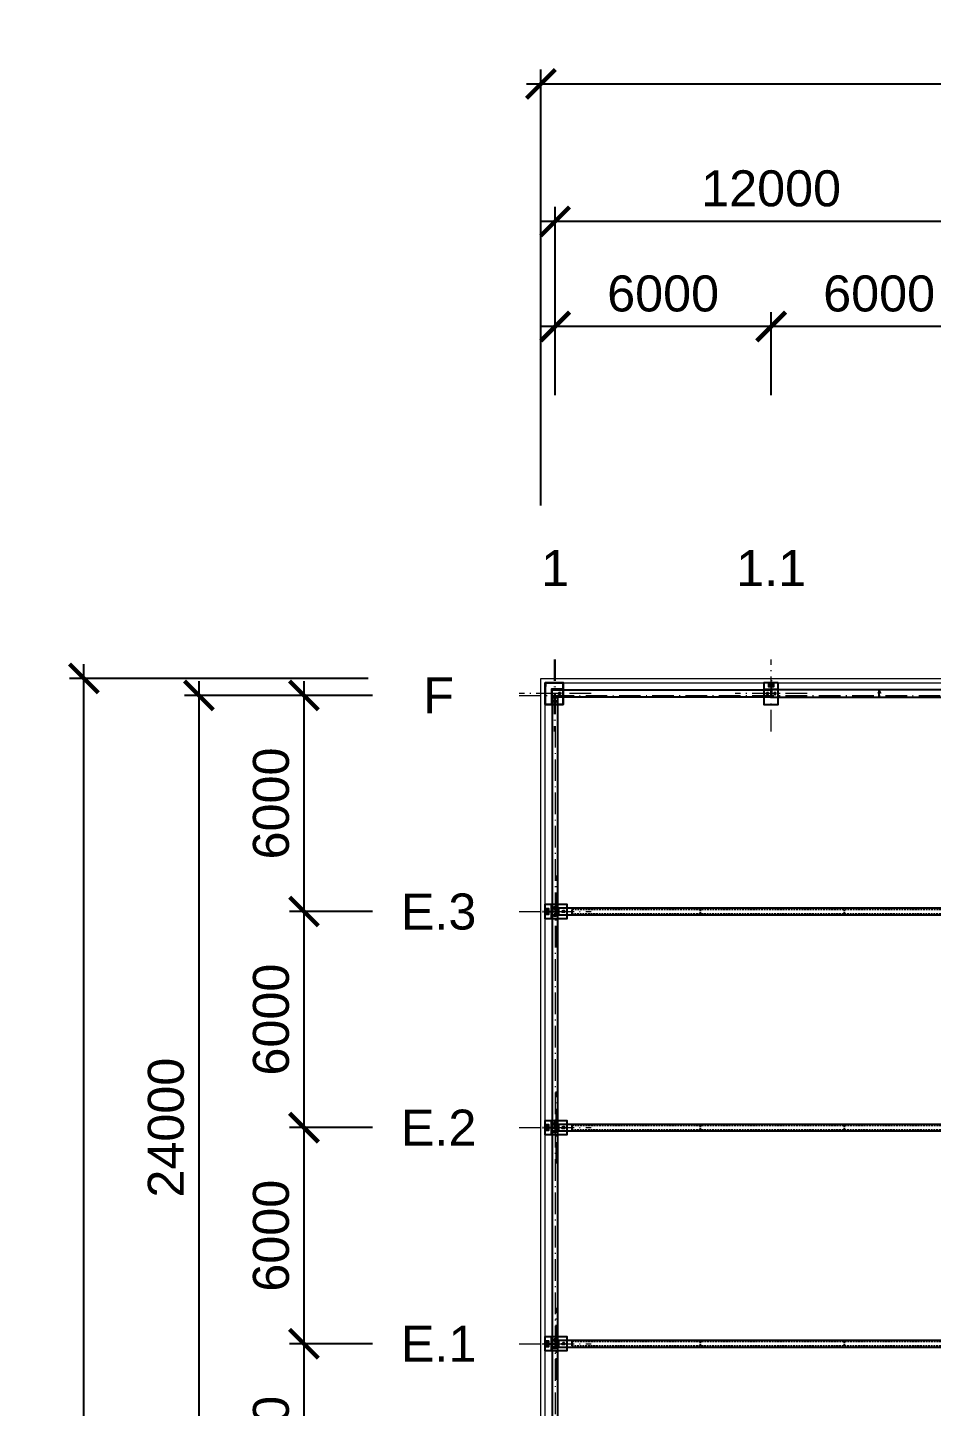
# Model space of a CAD drawing. Header units: millimetres. Extents: x 325046 to 1268204, y 1875583 to 2761998.
# Drawn here: x 691424 to 716532, y 2155004 to 2193284 of the extents above; entities that cross this region are included whole.
import ezdxf
from ezdxf.enums import TextEntityAlignment as Align

# ---------------------------------------------------------------- set-up
doc = ezdxf.new("R2010")
doc.units = ezdxf.units.MM
doc.header["$LTSCALE"] = 100
doc.header["$PDMODE"] = 65
for name, pattern in [('ACAD_ISO10W100', [18.5, 12, -3, 0.5, -3]), ('CONTINOUS', [0]), ('DASHDOT', [1, 0.5, -0.25, 0, -0.25]), ('DASHED', [0.75, 0.5, -0.25]), ('SO02_F11anp01$0${ Leader Line}', [0])]:
    doc.linetypes.add(name, pattern=pattern)
for name, color, linetype in [('025', 1, 'Continuous'), ('035', 7, 'Continuous'), ('070', 6, 'Continuous'), ('KOTY', 2, 'Continuous'), ('Kóty osové', 5, 'Continuous')]:
    doc.layers.add(name, color=color, linetype=linetype)
doc.layers.add('Korabek-bezp_vtoky_trasy', color=7, linetype='CONTINOUS', lineweight=30, true_color=0x9d626f)
doc.layers.add('Korabek-trasy', color=7, linetype='Continuous', lineweight=30, true_color=0x7478c3)
doc.layers.add('Objekty - osy', color=5, linetype='ACAD_ISO10W100', lineweight=20)
doc.layers.add('OBVODOVÝ PLÁŠŤ', color=2, linetype='Continuous', lineweight=9)
doc.layers.add('Popis OS', color=7, linetype='Continuous', true_color=0xbd0a5d)
doc.layers.add('Příprava na dock', color=7, linetype='Continuous', true_color=0x616161)
doc.styles.add('ARIL-TENKÝ', font='arial.ttf')
doc.dimstyles.new('400', dxfattribs={"dimscale": 400, "dimtxt": 2.5, "dimasz": 2, "dimexe": 1, "dimexo": 12, "dimgap": 1, "dimtad": 1, "dimdec": 0, "dimzin": 0, "dimdsep": 46, "dimtxsty": 'ARIL-TENKÝ', "dimblk": 'ARCHTICK', "dimcen": 4, "dimdle": 1, "dimclrd": 256, "dimclre": 256, "dimclrt": 7, "dimadec": 0, "dimazin": 0, "dimtfac": 1, "dimtdec": 0, "dimtix": 1, "dimtofl": 0, "dimtmove": 0, "dimatfit": 0, "dimldrblk": 'OBLIQUE', "dimfxl": 1, "dimtolj": 1, "dimtzin": 0, "dimlwd": -1, "dimlwe": -1, "dimarcsym": 0})

# ---------------------------------------------------------------- blocks, each defined once
blk = doc.blocks.new('ZT5')
at = {"layer": '035', "ltscale": 0.5}
blk.add_lwpolyline([(1666354, -5008906), (1666354, -5014886), (1666194, -5014886), (1666194, -5008906)], close=True, dxfattribs=at)
at = {"layer": '035'}
for points in [[(1666254, -5008966), (1666294, -5008966), (1666294, -5009026), (1666254, -5009026)], [(1666254, -5014826), (1666294, -5014826), (1666294, -5014766), (1666254, -5014766)]]:
    blk.add_lwpolyline(points, close=True, dxfattribs=at)
at = {"layer": 'Příprava na dock', "linetype": 'DASHDOT', "ltscale": 0.5}
for points in [[(1666224, -5008996), (1666324, -5008996)], [(1666224, -5008996), (1666324, -5008996)], [(1666274, -5009046), (1666274, -5008946)], [(1666274, -5008946), (1666274, -5009046)], [(1666224, -5014796), (1666324, -5014796)], [(1666224, -5014796), (1666324, -5014796)], [(1666274, -5014746), (1666274, -5014846)], [(1666274, -5014846), (1666274, -5014746)]]:
    blk.add_lwpolyline(points, dxfattribs=at)
blk = doc.blocks.new('S2_PU')
at = {"layer": '025'}
h = blk.add_hatch(color=256, dxfattribs=at)
h.dxf.hatch_style = 1
edge = h.paths.add_edge_path()
edge.add_arc((829462, -6442822), 10, 0, 360)
h = blk.add_hatch(color=256, dxfattribs=at)
h.dxf.hatch_style = 1
edge = h.paths.add_edge_path()
edge.add_arc((829662, -6442822), 10, 0, 360)
h = blk.add_hatch(color=256, dxfattribs=at)
h.dxf.hatch_style = 1
edge = h.paths.add_edge_path()
edge.add_arc((829562, -6443057), 10, 0, 360)
at = {"layer": 'Příprava na dock', "ltscale": 0.5}
h = blk.add_hatch(dxfattribs=at)
h.set_pattern_fill('ANSI31', color=256, scale=250, angle=360)
h.set_pattern_definition([(315, (-935823.7, -11415887.376), (-22.09708691, -22.09708691), [])])
h.paths.add_polyline_path([(829487, -6442552), (829637, -6442552), (829637, -6442652), (829487, -6442652)])
at = {"layer": '025', "ltscale": 0.5}
blk.add_lwpolyline([(829487, -6442552), (829637, -6442552), (829637, -6442652), (829487, -6442652)], close=True, dxfattribs=at)
at = {"layer": '025', "linetype": 'DASHED', "ltscale": 0.5}
blk.add_lwpolyline([(829487, -6442552), (829637, -6442552), (829637, -6442562), (829487, -6442562)], close=True, dxfattribs=at)
at = {"layer": '025'}
for centre in [(829462, -6442822), (829662, -6442822), (829562, -6443057)]:
    blk.add_circle(centre, 10, dxfattribs=at)
at = {"layer": '070', "ltscale": 0.5}
blk.add_lwpolyline([(829762, -6442552), (829362, -6442552), (829362, -6443152), (829762, -6443152)], close=True, dxfattribs=at)
blk.add_lwpolyline([(829762, -6442722), (829362, -6442722)], dxfattribs=at)
at = {"layer": 'Příprava na dock', "linetype": 'DASHDOT', "ltscale": 0.5}
for points in [[(829562, -6442477), (829562, -6442727)], [(829412, -6442822), (829512, -6442822)], [(829512, -6442822), (829412, -6442822)], [(829462, -6442872), (829462, -6442772)], [(829462, -6442872), (829462, -6442772)], [(829712, -6442822), (829612, -6442822)], [(829612, -6442822), (829712, -6442822)], [(829662, -6442872), (829662, -6442772)], [(829662, -6442872), (829662, -6442772)], [(829512, -6443057), (829612, -6443057)], [(829562, -6443007), (829562, -6443107)]]:
    blk.add_lwpolyline(points, dxfattribs=at)
blk = doc.blocks.new('ZT4_PU')
at = {"layer": '035', "ltscale": 0.5}
blk.add_lwpolyline([(1670429, -5015059), (1670429, -5009139), (1670269, -5009139), (1670269, -5015059)], close=True, dxfattribs=at)
at = {"layer": '035'}
for points in [[(1670369, -5009199), (1670329, -5009199), (1670329, -5009259), (1670369, -5009259)], [(1670369, -5014999), (1670329, -5014999), (1670329, -5014939), (1670369, -5014939)]]:
    blk.add_lwpolyline(points, close=True, dxfattribs=at)
at = {"layer": 'Příprava na dock', "linetype": 'DASHDOT', "ltscale": 0.5}
for points in [[(1670399, -5009229), (1670299, -5009229)], [(1670399, -5009229), (1670299, -5009229)], [(1670349, -5009279), (1670349, -5009179)], [(1670349, -5009179), (1670349, -5009279)], [(1670399, -5014969), (1670299, -5014969)], [(1670399, -5014969), (1670299, -5014969)], [(1670349, -5014919), (1670349, -5015019)], [(1670349, -5015019), (1670349, -5014919)]]:
    blk.add_lwpolyline(points, dxfattribs=at)
blk = doc.blocks.new('L100-10')
at = {"layer": 'Příprava na dock', "ltscale": 0.5}
h = blk.add_hatch(dxfattribs=at)
h.set_pattern_fill('ANSI31', color=256, scale=100, angle=-180)
h.set_pattern_definition([(225, (1703709.116, -4908468.678), (8.838834765, -8.838834765), [])])
edge = h.paths.add_edge_path()
edge.add_arc((-4, 94), 6, 90, 180, ccw=False)
edge.add_line((-4, 100), (0, 100))
edge.add_line((0, 100), (0, 0))
edge.add_line((0, 0), (-100, 0))
edge.add_line((-100, 0), (-100, 4))
edge.add_arc((-94, 4), 6, 90, 180, ccw=False)
edge.add_line((-94, 10), (-22, 10))
edge.add_arc((-22, 22), 12, 270, 360)
edge.add_line((-10, 22), (-10, 94))
at = {"layer": '025'}
blk.add_lwpolyline([(-10, 94, -0.414214), (-4, 100), (0, 100), (0, 0), (-100, 0), (-100, 4, -0.414214), (-94, 10), (-22, 10, 0.414214), (-10, 22)], format="xyb", close=True, dxfattribs=at)
blk = doc.blocks.new('S4_PU')
at = {"layer": '025'}
h = blk.add_hatch(color=256, dxfattribs=at)
h.dxf.hatch_style = 1
edge = h.paths.add_edge_path()
edge.add_arc((1670349, -5009279), 10, 0, 360)
h = blk.add_hatch(color=256, dxfattribs=at)
h.dxf.hatch_style = 1
edge = h.paths.add_edge_path()
edge.add_arc((1670479, -5009069), 10, 0, 360)
for centre in [(1670349, -5009279), (1670479, -5009069)]:
    blk.add_circle(centre, 10, dxfattribs=at)
at = {"layer": '070', "ltscale": 0.5}
blk.add_lwpolyline([(1670579, -5008769), (1670079, -5008769), (1670079, -5009369), (1670579, -5009369)], close=True, dxfattribs=at)
blk.add_lwpolyline([(1670579, -5008949), (1670249, -5008949), (1670249, -5009369)], dxfattribs=at)
at = {"layer": 'Příprava na dock', "linetype": 'DASHDOT', "ltscale": 0.5}
for points in [[(1670399, -5009279), (1670299, -5009279)], [(1670299, -5009279), (1670399, -5009279)], [(1670349, -5009329), (1670349, -5009229)], [(1670349, -5009329), (1670349, -5009229)], [(1670529, -5009069), (1670429, -5009069)], [(1670429, -5009069), (1670529, -5009069)], [(1670479, -5009119), (1670479, -5009019)], [(1670479, -5009119), (1670479, -5009019)]]:
    blk.add_lwpolyline(points, dxfattribs=at)
at = {"layer": '025', "ltscale": 0.5, "rotation": 180}
blk.add_blockref('L100-10', (1670079, -5008769), dxfattribs=at)
blk = doc.blocks.new('ZT5_PU')
at = {"layer": '035', "ltscale": 0.5}
blk.add_lwpolyline([(1656939, -5788063), (1650864, -5788063), (1650864, -5788263), (1656939, -5788263)], close=True, dxfattribs=at)
at = {"layer": '035'}
for centre in [(1650954, -5788163), (1656729, -5788163)]:
    blk.add_circle(centre, 25, dxfattribs=at)
at = {"layer": 'Příprava na dock', "linetype": 'DASHDOT', "ltscale": 0.5}
for points in [[(1651004, -5788163), (1650904, -5788163)], [(1650954, -5788113), (1650954, -5788213)], [(1656679, -5788163), (1656779, -5788163)], [(1656729, -5788113), (1656729, -5788213)]]:
    blk.add_lwpolyline(points, dxfattribs=at)
blk = doc.blocks.new('L2_PU')
at = {"layer": '035'}
for points in [[(916549, -5686554), (928429, -5686554), (928429, -5686354), (916549, -5686354)], [(916649, -5686434), (916709, -5686434), (916709, -5686474), (916649, -5686474)], [(928329, -5686434), (928269, -5686434), (928269, -5686474), (928329, -5686474)]]:
    blk.add_lwpolyline(points, close=True, dxfattribs=at)
at = {"layer": '035', "linetype": 'DASHED'}
blk.add_lwpolyline([(916909, -5686394), (928069, -5686394), (928069, -5686514), (916909, -5686514)], close=True, dxfattribs=at)
for points in [[(920489, -5686514), (920489, -5686394)], [(924489, -5686514), (924489, -5686394)]]:
    blk.add_lwpolyline(points, dxfattribs=at)
at = {"layer": 'Příprava na dock', "linetype": 'DASHDOT', "ltscale": 0.5}
for points in [[(916729, -5686454), (916629, -5686454)], [(916679, -5686404), (916679, -5686504)], [(928349, -5686454), (928249, -5686454)], [(928299, -5686404), (928299, -5686504)]]:
    blk.add_lwpolyline(points, dxfattribs=at)
blk = doc.blocks.new('ZT1_PU')
at = {"layer": '035', "ltscale": 0.5}
blk.add_lwpolyline([(1684235, -4865636), (1690215, -4865636), (1690215, -4865836), (1684235, -4865836)], close=True, dxfattribs=at)
at = {"layer": '035', "color": 2}
for points in [[(1687223, -4865656), (1687191, -4865736)], [(1687223, -4865816), (1687223, -4865656)], [(1687223, -4865656), (1687255, -4865736)]]:
    blk.add_lwpolyline(points, dxfattribs=at)
at = {"layer": '035'}
for centre in [(1684405, -4865736), (1690125, -4865736)]:
    blk.add_circle(centre, 25, dxfattribs=at)
at = {"layer": 'Příprava na dock', "linetype": 'DASHDOT', "ltscale": 0.5}
for points in [[(1684355, -4865736), (1684455, -4865736)], [(1684405, -4865686), (1684405, -4865786)], [(1690075, -4865736), (1690175, -4865736)], [(1690125, -4865686), (1690125, -4865786)]]:
    blk.add_lwpolyline(points, dxfattribs=at)
blk = doc.blocks.new('S3 STŘECHA')
at = {"layer": '025'}
h = blk.add_hatch(color=256, dxfattribs=at)
h.dxf.hatch_style = 1
edge = h.paths.add_edge_path()
edge.add_arc((1676229, -5009069), 10, 0, 360)
h = blk.add_hatch(color=256, dxfattribs=at)
h.dxf.hatch_style = 1
edge = h.paths.add_edge_path()
edge.add_arc((1676429, -5009069), 10, 0, 360)
at = {"layer": 'Příprava na dock', "ltscale": 0.5}
h = blk.add_hatch(dxfattribs=at)
h.set_pattern_fill('ANSI31', color=256, scale=250, angle=180)
h.set_pattern_definition([(225, (3441714.858, -9982104.093), (22.09708691, -22.09708691), [])])
h.paths.add_polyline_path([(1676404, -5008769), (1676254, -5008769), (1676254, -5008869), (1676404, -5008869)])
at = {"layer": '025', "ltscale": 0.5}
blk.add_lwpolyline([(1676404, -5008769), (1676254, -5008769), (1676254, -5008869), (1676404, -5008869)], close=True, dxfattribs=at)
at = {"layer": '025', "linetype": 'DASHED', "ltscale": 0.5}
blk.add_lwpolyline([(1676404, -5008769), (1676254, -5008769), (1676254, -5008779), (1676404, -5008779)], close=True, dxfattribs=at)
at = {"layer": '025'}
for centre in [(1676229, -5009069), (1676429, -5009069)]:
    blk.add_circle(centre, 10, dxfattribs=at)
at = {"layer": '070', "ltscale": 0.5}
blk.add_lwpolyline([(1676529, -5008769), (1676129, -5008769), (1676129, -5009369), (1676529, -5009369)], close=True, dxfattribs=at)
blk.add_lwpolyline([(1676129, -5008949), (1676529, -5008949)], dxfattribs=at)
at = {"layer": 'Příprava na dock', "linetype": 'DASHDOT', "ltscale": 0.5}
for points in [[(1676329, -5008694), (1676329, -5008944)], [(1676179, -5009069), (1676279, -5009069)], [(1676229, -5009019), (1676229, -5009119)], [(1676479, -5009069), (1676379, -5009069)], [(1676429, -5009019), (1676429, -5009119)]]:
    blk.add_lwpolyline(points, dxfattribs=at)
blk = doc.blocks.new('_ARCHTICK')
at = {"color": 0, "linetype": 'ByBlock', "const_width": 0.15}
blk.add_lwpolyline([(-0.5, -0.5), (0.5, 0.5)], dxfattribs=at)
blk = doc.blocks.new('*D891')
at = {"layer": 'Defpoints', "color": 0, "transparency": 16777216}
for p in [(705804, 2174743), (699102, 2168743), (705804, 2168743)]:
    blk.add_point(p, dxfattribs=at)
at = {"layer": 'Kóty osové', "transparency": 16777216}
for p, q in [((699102, 2175143), (699102, 2168343)), ((701004, 2174743), (698702, 2174743)), ((701004, 2168743), (698702, 2168743))]:
    blk.add_line(p, q, dxfattribs=at)
at = {"layer": 'Kóty osové', "transparency": 16777216, "xscale": 800, "yscale": 800, "zscale": 800}
for p, rotation in [((699102, 2174743), 90), ((699102, 2168743), 270)]:
    blk.add_blockref('_ARCHTICK', p, dxfattribs=dict(at, rotation=rotation))
at = {"layer": 'Kóty osové', "color": 7, "transparency": 16777216, "insert": (698191, 2171743), "char_height": 1000, "attachment_point": 5, "rotation": 90, "style": 'ARIL-TENKÝ'}
blk.add_mtext('\\A1;6000', dxfattribs=at)
blk = doc.blocks.new('_Oblique')
at = {"color": 0, "lineweight": -2}
blk.add_line((-0.5, -0.5), (0.5, 0.5), dxfattribs=at)
blk = doc.blocks.new('*D892')
at = {"layer": 'Defpoints', "color": 0, "transparency": 16777216}
for p in [(705804, 2168743), (699102, 2162743), (705804, 2162743)]:
    blk.add_point(p, dxfattribs=at)
at = {"layer": 'Kóty osové', "transparency": 16777216}
for p, q in [((699102, 2169143), (699102, 2162343)), ((701004, 2168743), (698702, 2168743)), ((701004, 2162743), (698702, 2162743))]:
    blk.add_line(p, q, dxfattribs=at)
at = {"layer": 'Kóty osové', "transparency": 16777216, "xscale": 800, "yscale": 800, "zscale": 800}
for p, rotation in [((699102, 2168743), 90), ((699102, 2162743), 270)]:
    blk.add_blockref('_ARCHTICK', p, dxfattribs=dict(at, rotation=rotation))
at = {"layer": 'Kóty osové', "color": 7, "transparency": 16777216, "insert": (698191, 2165743), "char_height": 1000, "attachment_point": 5, "rotation": 90, "style": 'ARIL-TENKÝ'}
blk.add_mtext('\\A1;6000', dxfattribs=at)
blk = doc.blocks.new('*D893')
at = {"layer": 'Defpoints', "color": 0, "transparency": 16777216}
for p in [(705804, 2162743), (699102, 2156743), (705804, 2156743)]:
    blk.add_point(p, dxfattribs=at)
at = {"layer": 'Kóty osové', "transparency": 16777216}
for p, q in [((699102, 2163143), (699102, 2156343)), ((701004, 2162743), (698702, 2162743)), ((701004, 2156743), (698702, 2156743))]:
    blk.add_line(p, q, dxfattribs=at)
at = {"layer": 'Kóty osové', "transparency": 16777216, "xscale": 800, "yscale": 800, "zscale": 800}
for p, rotation in [((699102, 2162743), 90), ((699102, 2156743), 270)]:
    blk.add_blockref('_ARCHTICK', p, dxfattribs=dict(at, rotation=rotation))
at = {"layer": 'Kóty osové', "color": 7, "transparency": 16777216, "insert": (698191, 2159743), "char_height": 1000, "attachment_point": 5, "rotation": 90, "style": 'ARIL-TENKÝ'}
blk.add_mtext('\\A1;6000', dxfattribs=at)
blk = doc.blocks.new('*D994')
at = {"layer": 'Defpoints', "color": 0, "transparency": 16777216}
for p in [(705804, 2156743), (699102, 2150743), (705804, 2150743)]:
    blk.add_point(p, dxfattribs=at)
at = {"layer": 'Kóty osové', "transparency": 16777216}
for p, q in [((699102, 2157143), (699102, 2150343)), ((701004, 2156743), (698702, 2156743)), ((701004, 2150743), (698702, 2150743))]:
    blk.add_line(p, q, dxfattribs=at)
at = {"layer": 'Kóty osové', "transparency": 16777216, "xscale": 800, "yscale": 800, "zscale": 800}
for p, rotation in [((699102, 2156743), 90), ((699102, 2150743), 270)]:
    blk.add_blockref('_ARCHTICK', p, dxfattribs=dict(at, rotation=rotation))
at = {"layer": 'Kóty osové', "color": 7, "transparency": 16777216, "insert": (698191, 2153743), "char_height": 1000, "attachment_point": 5, "rotation": 90, "style": 'ARIL-TENKÝ'}
blk.add_mtext('\\A1;6000', dxfattribs=at)
blk = doc.blocks.new('*D898')
at = {"layer": 'Defpoints', "color": 0, "transparency": 16777216}
for p in [(705079, 2174743), (696183, 2150743), (706919, 2150743)]:
    blk.add_point(p, dxfattribs=at)
at = {"layer": 'Kóty osové', "transparency": 16777216}
for p, q in [((696183, 2175143), (696183, 2150343)), ((700279, 2174743), (695783, 2174743)), ((702119, 2150743), (695783, 2150743))]:
    blk.add_line(p, q, dxfattribs=at)
at = {"layer": 'Kóty osové', "transparency": 16777216, "xscale": 800, "yscale": 800, "zscale": 800}
for p, rotation in [((696183, 2174743), 90), ((696183, 2150743), 270)]:
    blk.add_blockref('_ARCHTICK', p, dxfattribs=dict(at, rotation=rotation))
at = {"layer": 'Kóty osové', "color": 7, "transparency": 16777216, "insert": (695272, 2162743), "char_height": 1000, "attachment_point": 5, "rotation": 90, "style": 'ARIL-TENKÝ'}
blk.add_mtext('\\A1;24000', dxfattribs=at)
blk = doc.blocks.new('*D918')
at = {"layer": 'Defpoints', "color": 0, "transparency": 16777216}
for p in [(712079, 2184984), (712079, 2178282), (718079, 2178282)]:
    blk.add_point(p, dxfattribs=at)
at = {"layer": 'Kóty osové', "transparency": 16777216}
for p, q in [((712079, 2183082), (712079, 2185384)), ((718079, 2183082), (718079, 2185384)), ((718479, 2184984), (711679, 2184984))]:
    blk.add_line(p, q, dxfattribs=at)
at = {"layer": 'Kóty osové', "transparency": 16777216, "xscale": 800, "yscale": 800, "zscale": 800, "rotation": 180}
blk.add_blockref('_ARCHTICK', (712079, 2184984), dxfattribs=at)
at = {"layer": 'Kóty osové', "transparency": 16777216, "xscale": 800, "yscale": 800, "zscale": 800}
blk.add_blockref('_ARCHTICK', (718079, 2184984), dxfattribs=at)
at = {"layer": 'Kóty osové', "color": 7, "transparency": 16777216, "insert": (715079, 2185895), "char_height": 1000, "attachment_point": 5, "style": 'ARIL-TENKÝ'}
blk.add_mtext('\\A1;6000', dxfattribs=at)
blk = doc.blocks.new('*D919')
at = {"layer": 'Defpoints', "color": 0, "transparency": 16777216}
for p in [(706079, 2184984), (706079, 2178282), (712079, 2178282)]:
    blk.add_point(p, dxfattribs=at)
at = {"layer": 'Kóty osové', "transparency": 16777216}
for p, q in [((706079, 2183082), (706079, 2185384)), ((712079, 2183082), (712079, 2185384)), ((712479, 2184984), (705679, 2184984))]:
    blk.add_line(p, q, dxfattribs=at)
at = {"layer": 'Kóty osové', "transparency": 16777216, "xscale": 800, "yscale": 800, "zscale": 800, "rotation": 180}
blk.add_blockref('_ARCHTICK', (706079, 2184984), dxfattribs=at)
at = {"layer": 'Kóty osové', "transparency": 16777216, "xscale": 800, "yscale": 800, "zscale": 800}
blk.add_blockref('_ARCHTICK', (712079, 2184984), dxfattribs=at)
at = {"layer": 'Kóty osové', "color": 7, "transparency": 16777216, "insert": (709079, 2185895), "char_height": 1000, "attachment_point": 5, "style": 'ARIL-TENKÝ'}
blk.add_mtext('\\A1;6000', dxfattribs=at)
blk = doc.blocks.new('*D920')
at = {"layer": 'Defpoints', "color": 0, "transparency": 16777216}
for p in [(706079, 2187903), (718079, 2183082), (706079, 2178402)]:
    blk.add_point(p, dxfattribs=at)
at = {"layer": 'Kóty osové', "transparency": 16777216}
for p, q in [((706079, 2183202), (706079, 2188303)), ((718079, 2187882), (718079, 2188303)), ((718479, 2187903), (705679, 2187903))]:
    blk.add_line(p, q, dxfattribs=at)
at = {"layer": 'Kóty osové', "transparency": 16777216, "xscale": 800, "yscale": 800, "zscale": 800, "rotation": 180}
blk.add_blockref('_ARCHTICK', (706079, 2187903), dxfattribs=at)
at = {"layer": 'Kóty osové', "transparency": 16777216, "xscale": 800, "yscale": 800, "zscale": 800}
blk.add_blockref('_ARCHTICK', (718079, 2187903), dxfattribs=at)
at = {"layer": 'Kóty osové', "color": 7, "transparency": 16777216, "insert": (712079, 2188814), "char_height": 1000, "attachment_point": 5, "style": 'ARIL-TENKÝ'}
blk.add_mtext('\\A1;12000', dxfattribs=at)
blk = doc.blocks.new('A$C73023567')
at = {"layer": 'Korabek-bezp_vtoky_trasy'}
blk.add_lwpolyline([(0, 125195.6), (500, 125195.6), (500, 124595.6), (0, 124595.6)], close=True, dxfattribs=at)
blk = doc.blocks.new('*D1566')
at = {"layer": 'Defpoints', "color": 0, "transparency": 16777216}
for p in [(705684, 2191717), (705684, 2175213), (1078474, 2175213)]:
    blk.add_point(p, dxfattribs=at)
at = {"layer": 'Kóty osové', "transparency": 16777216}
for p, q in [((705684, 2180013), (705684, 2192117)), ((1078474, 2180013), (1078474, 2192117)), ((1078874, 2191717), (705284, 2191717))]:
    blk.add_line(p, q, dxfattribs=at)
at = {"layer": 'Kóty osové', "transparency": 16777216, "xscale": 800, "yscale": 800, "zscale": 800, "rotation": 180}
blk.add_blockref('_ARCHTICK', (705684, 2191717), dxfattribs=at)
at = {"layer": 'Kóty osové', "transparency": 16777216, "xscale": 800, "yscale": 800, "zscale": 800}
blk.add_blockref('_ARCHTICK', (1078474, 2191717), dxfattribs=at)
at = {"layer": 'Kóty osové', "color": 7, "transparency": 16777216, "insert": (892079, 2192627), "char_height": 1000, "attachment_point": 5, "style": 'ARIL-TENKÝ'}
blk.add_mtext('\\A1;372790', dxfattribs=at)
blk = doc.blocks.new('*D1567')
at = {"layer": 'Defpoints', "color": 0, "transparency": 16777216}
for p in [(692991, 2175213), (705684, 2175213), (705684, 2054273)]:
    blk.add_point(p, dxfattribs=at)
at = {"layer": 'Kóty osové', "transparency": 16777216}
for p, q in [((692991, 2053873), (692991, 2175613)), ((700884, 2175213), (692591, 2175213)), ((700884, 2054273), (692591, 2054273))]:
    blk.add_line(p, q, dxfattribs=at)
at = {"layer": 'Kóty osové', "transparency": 16777216, "xscale": 800, "yscale": 800, "zscale": 800}
for p, rotation in [((692991, 2175213), 90), ((692991, 2054273), 270)]:
    blk.add_blockref('_ARCHTICK', p, dxfattribs=dict(at, rotation=rotation))
at = {"layer": 'Kóty osové', "color": 7, "transparency": 16777216, "insert": (692080, 2114743), "char_height": 1000, "attachment_point": 5, "rotation": 90, "style": 'ARIL-TENKÝ'}
blk.add_mtext('\\A1;120940', dxfattribs=at)

msp = doc.modelspace()

# ---------------------------------------------------------------- linework, layer by layer
at = {"layer": 'Objekty - osy', "ltscale": 0.5}
for points in [[(706053.7, 2175743.4), (706053.7, 2173743.4)], [(706078.7, 2175743.4), (706078.7, 2053743.4)], [(712078.7, 2173743.4), (712078.7, 2175743.4)], [(707078.7, 2174793.4), (705078.7, 2174793.4)], [(705078.7, 2174743.4), (1079078.7, 2174743.4)], [(713078.7, 2174793.4), (711078.7, 2174793.4)], [(706103.7, 2167743.4), (706103.7, 2169743.4)], [(705078.7, 2168743.4), (707078.7, 2168743.4)], [(706103.7, 2161743.4), (706103.7, 2163743.4)], [(705078.7, 2162743.4), (707078.7, 2162743.4)], [(706103.7, 2155743.4), (706103.7, 2157743.4)], [(705078.7, 2156743.4), (707078.7, 2156743.4)]]:
    msp.add_lwpolyline(points, dxfattribs=at)
at = {"layer": 'OBVODOVÝ PLÁŠŤ', "ltscale": 100}
msp.add_lwpolyline([(1078473.7, 2175213.4), (1078473.7, 2126323.4), (1018473.7, 2126323.4), (1018473.7, 2054273.4), (705683.7, 2054273.4), (705683.7, 2175213.4)], close=True, dxfattribs=at)
msp.add_lwpolyline([(1078353.7, 2175093.4), (1078353.7, 2175093.4), (1078353.7, 2126443.4), (1018353.7, 2126443.4), (1018353.7, 2054393.4), (705803.7, 2054393.4), (705803.7, 2175093.4), (1078353.7, 2175093.4)], dxfattribs=at)

# ---------------------------------------------------------------- block references
at = {"layer": '035'}
for name, p in [('S4_PU', (-964275.2, 7183862)), ('S3 STŘECHA', (-964250.2, 7183862)), ('ZT4_PU', (-964275.2, 7183812))]:
    msp.add_blockref(name, p, dxfattribs=at)
at = {"layer": '035', "xscale": -1}
msp.add_blockref('ZT1_PU', (2402303.9, 7040529.6), dxfattribs=at)
at = {"layer": '035', "xscale": -1, "rotation": 180}
for p in [(-960199.9, -2846152.9), (-960199.9, -2852152.9), (-960199.9, -2858152.9)]:
    msp.add_blockref('ZT5', p, dxfattribs=at)
at = {"layer": 'Korabek-trasy', "linetype": 'SO02_F11anp01$0${ Leader Line}'}
msp.add_blockref('A$C73023567', (705803.7, 2049897.9), dxfattribs=at)
at = {"layer": 'KOTY', "xscale": -1}
for name, p in [('ZT5_PU', (2362932.5, 7962956.8)), ('L2_PU', (1634607.4, 7855197.4)), ('L2_PU', (1634607.4, 7849197.4)), ('L2_PU', (1634607.4, 7843197.4))]:
    msp.add_blockref(name, p, dxfattribs=at)
at = {"layer": 'KOTY', "xscale": -1, "rotation": 89.99999999999993}
for p in [(-5736748.1, 2998305.8), (-5736748.1, 2992305.8), (-5736748.1, 2986305.8)]:
    msp.add_blockref('S2_PU', p, dxfattribs=at)

# ---------------------------------------------------------------- texts
at = {"layer": 'Popis OS', "linetype": 'ByBlock', "style": 'ARIL-TENKÝ'}
for s, p in [('1', (706078.7, 2178278.4)), ('1.1', (712078.7, 2178278.4)), ('F', (702842.9, 2174743.4)), ('E.3', (702842.9, 2168743.4)), ('E.2', (702842.9, 2162743.4)), ('E.1', (702842.9, 2156743.4))]:
    msp.add_text(s, height=1000, dxfattribs=at).set_placement(p, align=Align.MIDDLE_CENTER)

# ---------------------------------------------------------------- dimensions: what is measured, and where the dimension line sits
at = {"layer": 'Kóty osové'}
for base, p1, p2, picture, middle in [((705683.7, 2191716.6), (1078473.7, 2175213.4), (705683.7, 2175213.4), '*D1566', (892078.7, 2192627.5)), ((706078.7, 2187903.1), (718078.7, 2183082.2), (706078.7, 2178402.2), '*D920', (712078.7, 2188813.7)), ((706078.7, 2184984.3), (712078.7, 2178282.2), (706078.7, 2178282.2), '*D919', (709078.7, 2185894.9)), ((712078.7, 2184984.3), (718078.7, 2178282.2), (712078.7, 2178282.2), '*D918', (715078.7, 2185894.9))]:
    dim = msp.add_linear_dim(base=base, p1=p1, p2=p2, dimstyle='400', override={"dimtmove": 1}, dxfattribs=at)
    dim.commit()
    dim.dimension.update_dxf_attribs({"geometry": picture, "text_midpoint": middle})
for base, p1, p2, picture, middle in [((692991, 2175213.4), (705683.7, 2054273.4), (705683.7, 2175213.4), '*D1567', (692080.4, 2114743.4)), ((696182.8, 2150743.4), (705078.7, 2174743.4), (706918.6, 2150743.4), '*D898', (695272.2, 2162743.4))]:
    dim = msp.add_linear_dim(base=base, p1=p1, p2=p2, angle=90, dimstyle='400', dxfattribs=at)
    dim.commit()
    dim.dimension.update_dxf_attribs({"geometry": picture, "text_midpoint": middle})
dim = msp.add_aligned_dim(p1=(705803.7, 2174743.4), p2=(705803.7, 2168743.4), distance=-6702.1, dimstyle='400', dxfattribs=at)
dim.commit()
dim.dimension.update_dxf_attribs({"geometry": '*D891', "text_midpoint": (698191, 2171743.4)})
for base, p1, p2, picture, middle in [((699101.6, 2162743.4), (705803.7, 2168743.4), (705803.7, 2162743.4), '*D892', (698191, 2165743.4)), ((699101.6, 2156743.4), (705803.7, 2162743.4), (705803.7, 2156743.4), '*D893', (698191, 2159743.4)), ((699101.6, 2150743.4), (705803.7, 2156743.4), (705803.7, 2150743.4), '*D994', (698191, 2153743.4))]:
    dim = msp.add_linear_dim(base=base, p1=p1, p2=p2, angle=90, dimstyle='400', override={"dimtmove": 1}, dxfattribs=at)
    dim.commit()
    dim.dimension.update_dxf_attribs({"geometry": picture, "text_midpoint": middle})

doc.saveas('drawing.dxf')
